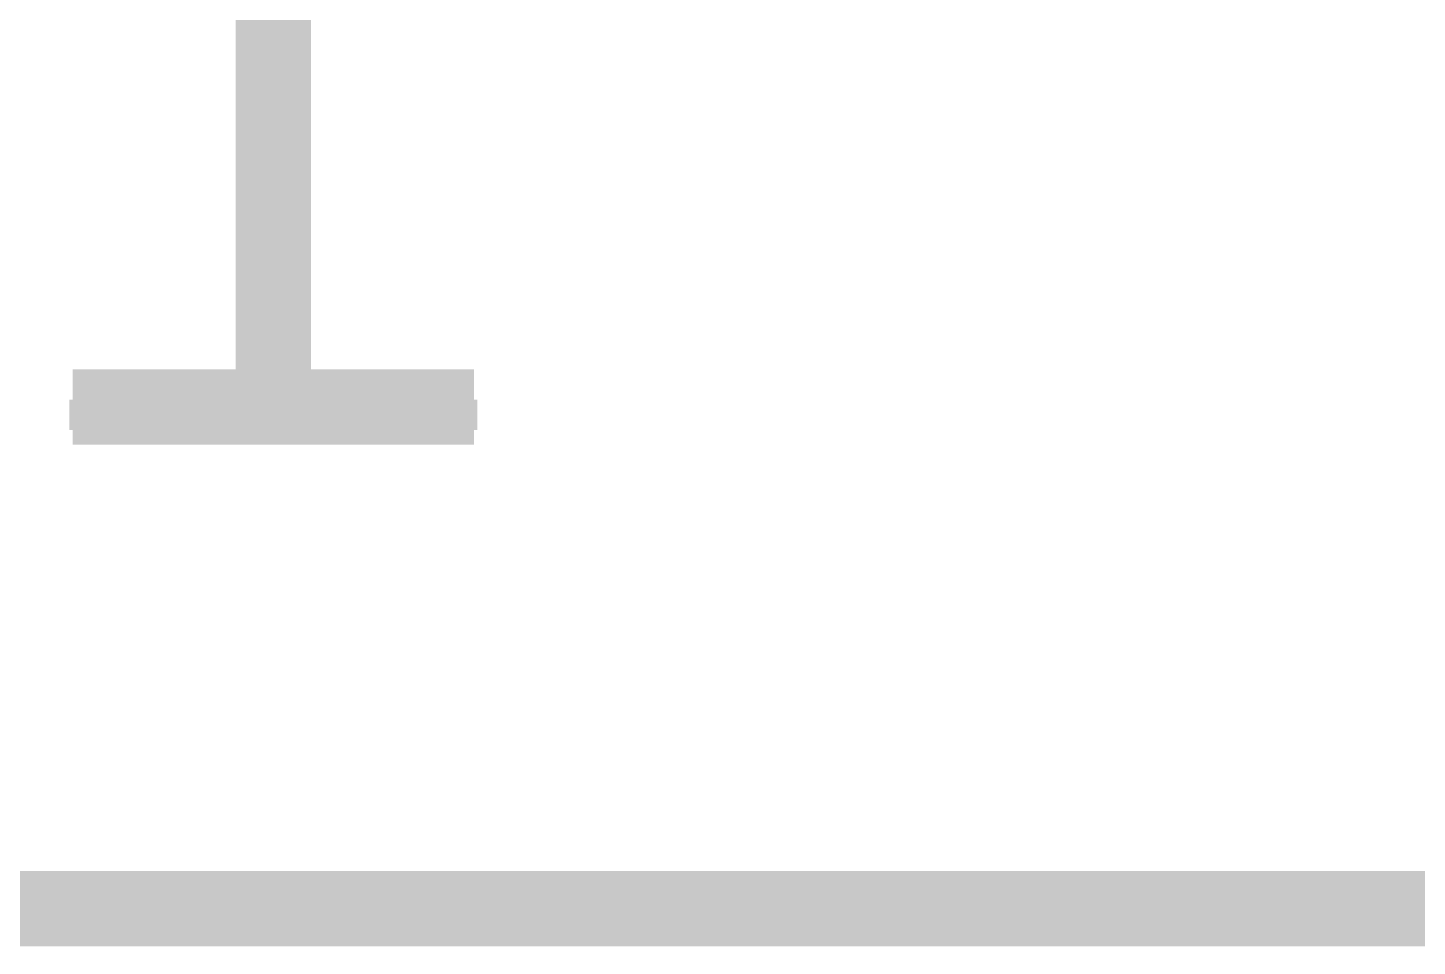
# Model space of a CAD drawing. Header units: inches. Extents: x 0 to 841, y 0 to 594.
# Drawn here: x 292.57 to 306.41, y 369.62 to 378.77 of the extents above; entities that cross this region are included whole.
import ezdxf

# ---------------------------------------------------------------- set-up
doc = ezdxf.new("R2010")
doc.units = ezdxf.units.IN
doc.layers.add('Sheet', color=255, linetype='Continuous')

msp = doc.modelspace()

# ---------------------------------------------------------------- linework, layer by layer
at = {"layer": 'Sheet'}
for points in [[(255.02, 382.491, 0.749, 0.749, 0), (255.02, 369.992, 0.749, 0.749, 0), (310.008, 369.992, 0.749, 0.749, 0)], [(295.017, 379.998, 0.749, 0.749, 0), (295.017, 374.989, 0.749, 0.749, 0)], [(295.017, 379.998, 0.3, 0.3, 0), (295.017, 374.911, 0.3, 0.3, 0)], [(293.018, 374.989, 0.749, 0.749, 0), (297.016, 374.989, 0.749, 0.749, 0)], [(292.985, 374.911, 0.3, 0.3, 0), (297.049, 374.911, 0.3, 0.3, 0)]]:
    msp.add_lwpolyline(points, format="xyseb", dxfattribs=at)

doc.saveas('drawing.dxf')
